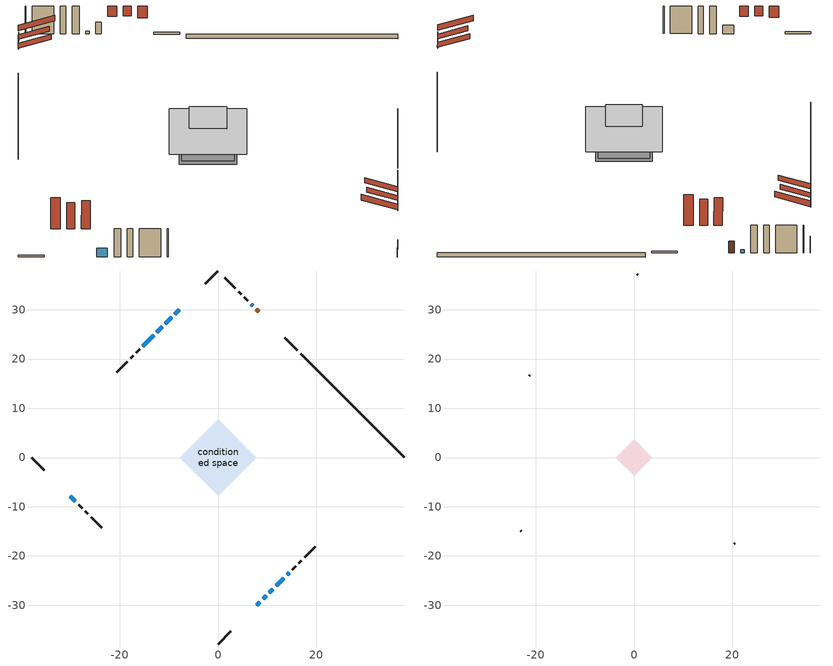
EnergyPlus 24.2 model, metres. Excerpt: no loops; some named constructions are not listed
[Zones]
conditioned space
 floor outside (Floor1 construction): -1.58,0 0,1.58 1.58,0 0,-1.58 z0.41
 floor adiabatic (Floor3 construction): -5.26,0 0,5.26 5.26,0 0,-5.26 z0.41
 floor adiabatic (AdiabaticFloorConstruction): -7.76,0 0,7.76 7.76,0 0,-7.76 z2.85
 floor foundation (Slab1 construction): -5.28,0.43 -0.43,5.28 5.28,-0.43 0.43,-5.28 z-0.35
 wall outside (RimJoist1 construction): 0,-37.9 2.6,-35.31 / -37.9,0 -35.31,-2.6 / 0,37.9 -2.6,35.31 / 16.13,21.78 13.53,24.37 z0.41:0.71
 wall outside (AdiabaticWallConstruction 1): 8.28,29.63 7.73,30.17 z0.41:2.44
 wall outside (AdiabaticWallConstruction): -7.85,30.05 -8.79,29.12 / 7.85,-30.05 8.5,-29.41 / 9.15,-28.75 9.8,-28.1 z0.41:1.58; -9.44,28.46 -10.7,27.2 / -11.36,26.55 -12.43,25.47 z0.41:2.44; 10.46,-27.45 11.14,-26.76 z0.41:1.43; -30.05,-7.85 -28.97,-8.93 / -13.09,24.81 -15.25,22.66 z0.41:1.88; 11.8,-26.11 13.38,-24.52 z0.41:1.73; 14.03,-23.87 14.43,-23.47 z0.41:0.77; 7.08,30.82 6.72,31.19 z0.41:0.92
 wall outside (Wall1 construction): 15.09,-22.82 15.77,-22.13 / -28.32,-9.59 -27.64,-10.27 / -15.9,22 -16.58,21.32 / 6.06,31.84 5.38,32.53 z0.41:5.29
 wall outside (Wall2 construction): 16.43,-21.48 16.96,-20.94 / -26.98,-10.92 -26.45,-11.46 / -17.24,20.66 -17.78,20.13 / 4.72,33.18 4.19,33.72 z0.41:5.29
 wall outside (Wall3 construction): 17.62,-20.29 19.75,-18.15 / -25.79,-12.11 -23.65,-14.25 / -18.43,19.47 -20.57,17.33 / 3.53,34.37 1.39,36.51 z0.41:5.29
 wall foundation (FoundationWall1 construction): 37.9,0 16.78,21.12 z-0.35:0.41
 window (WindowConstruction): -7.85,30.05 -8.79,29.12 z0.41:1.58
 window (WindowConstruction 5): -9.44,28.46 -10.7,27.2 z0.41:2.44
 window (WindowConstruction 6): 7.85,-30.05 8.5,-29.41 z0.41:1.58
 window (WindowConstruction 7): 9.15,-28.75 9.8,-28.1 z0.41:1.58
 window (WindowConstruction 8): 10.46,-27.45 11.14,-26.76 z0.41:1.42
 window (WindowConstruction 9): -30.05,-7.85 -28.98,-8.93 z0.41:1.88
 window (WindowConstruction 1): -11.36,26.55 -12.43,25.47 z0.41:2.44
 window (WindowConstruction 2): 11.8,-26.11 13.38,-24.52 z0.41:1.73
 window (WindowConstruction 10): 14.04,-23.87 14.43,-23.47 z0.41:0.77
 window (WindowConstruction 3): 7.08,30.83 6.72,31.19 z0.41:0.92
 window (WindowConstruction 4): -13.09,24.81 -15.25,22.66 z0.41:1.88
 door (Door): 8.27,29.63 7.73,30.17 z0.41:2.44
 ceiling adiabatic (AdiabaticFloorConstruction): 0,-7.76 7.76,0 0,7.76 -7.76,0 z2.85
 roof outside (Roof2 construction): 5.67,-32.23,5.29 2.61,-29.17,6.73 1.81,-29.97,6.73 4.87,-33.04,5.29; -32.23,-5.67,5.29 -29.17,-2.61,6.73 -29.97,-1.81,6.73 -33.04,-4.87,5.29; -5.67,32.23,5.29 -2.61,29.17,6.73 -1.81,29.97,6.73 -4.87,33.04,5.29; 10.45,27.45,5.29 7.39,24.39,6.73 8.2,23.59,6.73 11.26,26.65,5.29
 roof outside (Roof3 construction): 7.19,-30.71,5.29 3.92,-27.44,6.83 3.06,-28.3,6.83 6.33,-31.57,5.29; -30.71,-7.19,5.29 -27.44,-3.92,6.83 -28.3,-3.06,6.83 -31.57,-6.33,5.29; -7.19,30.71,5.29 -3.92,27.44,6.83 -3.06,28.3,6.83 -6.33,31.57,5.29; 8.93,28.97,5.29 5.66,25.7,6.83 6.52,24.84,6.83 9.79,28.11,5.29
attic - vented
 floor to conditioned space (Floor2 construction Reversed): -3.73,0 0,3.73 3.73,0 0,-3.73 z5.29
 wall outside (Wall4 construction): 20.41,-17.49 20.49,-17.41 / -23,-14.91 -22.92,-14.99 / -21.23,16.68 -21.31,16.6 / 0.74,37.17 0.66,37.25 z0.41:5.29
 roof outside (Roof1 construction): 4.21,-33.69,5.29 0.58,-30.06,7 -0.38,-31.01,7 3.25,-34.65,5.29; -33.69,-4.21,5.29 -30.06,-0.58,7 -31.01,0.38,7 -34.65,-3.25,5.29; -4.21,33.69,5.29 -0.58,30.06,7 0.38,31.01,7 -3.25,34.65,5.29; 11.91,25.99,5.29 8.28,22.35,7 9.24,21.4,7 12.87,25.03,5.29
[Material] Roughness=Rough; Thermal Absorptance=0.9
Name | Thickness {m} | Conductivity {W/m-K} | Density {kg/m3} | Specific Heat {J/kg-K} | Solar Absorptance | Visible Absorptance
ceiling loosefill ins | 0.169333 | 0.0480833 | 16.02 | 1046.75 | 0.7 | 0.7
ceiling stud and cavity | 0.1397 | 0.104391 | 65.682 | 1177.47 | 0.7 | 0.7
gypsum board | 0.0127 | 0.160291 | 801 | 837.4 | 0.6 | 0.6
[Construction]
Floor2 construction: ceiling loosefill ins, ceiling stud and cavity, gypsum board
[EnergyManagementSystem:OutputVariable] Type of Data in Variable=Summed; Update Frequency=ZoneTimestep
Name | EMS Variable | EMS Program or Subroutine | Units
loads_htg_slabs_annual_outvar; Energy Management System Output Variable 16 | loads_htg_slabs | component_loads_program | J
loads_htg_internal_mass_annual_outvar; Energy Management System Output Variable 17 | loads_htg_internal_mass | component_loads_program | J
loads_htg_infil_annual_outvar; Energy Management System Output Variable 18 | loads_htg_infil | component_loads_program | J
loads_htg_natvent_annual_outvar; Energy Management System Output Variable 19 | loads_htg_natvent | component_loads_program | J
loads_htg_mechvent_annual_outvar; Energy Management System Output Variable 20 | loads_htg_mechvent | component_loads_program | J
loads_htg_whf_annual_outvar; Energy Management System Output Variable 21 | loads_htg_whf | component_loads_program | J
loads_htg_ducts_annual_outvar; Energy Management System Output Variable 22 | loads_htg_ducts | component_loads_program | J
loads_htg_intgains_annual_outvar; Energy Management System Output Variable 23 | loads_htg_intgains | component_loads_program | J
loads_htg_lighting_annual_outvar; Energy Management System Output Variable 24 | loads_htg_lighting | component_loads_program | J
loads_clg_roofs_annual_outvar; Energy Management System Output Variable 25 | loads_clg_roofs | component_loads_program | J
loads_clg_ceilings_annual_outvar; Energy Management System Output Variable 26 | loads_clg_ceilings | component_loads_program | J
loads_clg_walls_annual_outvar; Energy Management System Output Variable 27 | loads_clg_walls | component_loads_program | J
loads_clg_rim_joists_annual_outvar; Energy Management System Output Variable 28 | loads_clg_rim_joists | component_loads_program | J
loads_clg_foundation_walls_annual_outvar; Energy Management System Output Variable 29 | loads_clg_foundation_walls | component_loads_program | J
loads_clg_doors_annual_outvar; Energy Management System Output Variable 30 | loads_clg_doors | component_loads_program | J
loads_clg_windows_conduction_annual_outvar; Energy Management System Output Variable 31 | loads_clg_windows_conduction | component_loads_program | J
loads_clg_windows_solar_annual_outvar; Energy Management System Output Variable 32 | loads_clg_windows_solar | component_loads_program | J
loads_clg_skylights_conduction_annual_outvar; Energy Management System Output Variable 33 | loads_clg_skylights_conduction | component_loads_program | J
loads_clg_skylights_solar_annual_outvar; Energy Management System Output Variable 34 | loads_clg_skylights_solar | component_loads_program | J
loads_clg_floors_annual_outvar; Energy Management System Output Variable 35 | loads_clg_floors | component_loads_program | J
loads_clg_slabs_annual_outvar; Energy Management System Output Variable 36 | loads_clg_slabs | component_loads_program | J
loads_clg_internal_mass_annual_outvar; Energy Management System Output Variable 37 | loads_clg_internal_mass | component_loads_program | J
loads_clg_infil_annual_outvar; Energy Management System Output Variable 38 | loads_clg_infil | component_loads_program | J
loads_clg_natvent_annual_outvar; Energy Management System Output Variable 39 | loads_clg_natvent | component_loads_program | J
loads_clg_mechvent_annual_outvar; Energy Management System Output Variable 40 | loads_clg_mechvent | component_loads_program | J
loads_clg_whf_annual_outvar; Energy Management System Output Variable 41 | loads_clg_whf | component_loads_program | J
loads_clg_ducts_annual_outvar; Energy Management System Output Variable 42 | loads_clg_ducts | component_loads_program | J
loads_clg_intgains_annual_outvar; Energy Management System Output Variable 43 | loads_clg_intgains | component_loads_program | J
loads_clg_lighting_annual_outvar; Energy Management System Output Variable 44 | loads_clg_lighting | component_loads_program | J
loads_htg_tot_annual_outvar; Energy Management System Output Variable 1; Energy Management System Output Variable 45 | loads_htg_tot | total_loads_program | J
loads_clg_tot_annual_outvar; Energy Management System Output Variable 2; Energy Management System Output Variable 46 | loads_clg_tot | total_loads_program | J
Energy Management System Output Variable 3 | htg_unmet_hours | unmet_hours_program | hr
Energy Management System Output Variable 4 | clg_unmet_hours | unmet_hours_program | hr
Energy Management System Output Variable 5 | loads_htg_roofs | component_loads_program | J
Energy Management System Output Variable 6 | loads_htg_ceilings | component_loads_program | J
Energy Management System Output Variable 7 | loads_htg_walls | component_loads_program | J
Energy Management System Output Variable 8 | loads_htg_rim_joists | component_loads_program | J
Energy Management System Output Variable 9 | loads_htg_foundation_walls | component_loads_program | J
Energy Management System Output Variable 10 | loads_htg_doors | component_loads_program | J
Energy Management System Output Variable 11 | loads_htg_windows_conduction | component_loads_program | J
Energy Management System Output Variable 12 | loads_htg_windows_solar | component_loads_program | J
Energy Management System Output Variable 13 | loads_htg_skylights_conduction | component_loads_program | J
Energy Management System Output Variable 14 | loads_htg_skylights_solar | component_loads_program | J
Energy Management System Output Variable 15 | loads_htg_floors | component_loads_program | J
[Schedule:Day:Interval]
interior lighting schedule day: No, 01:00, 0.108182, 04:00, 0.0901515, 05:00, 0.0991667, 06:00, 0.162273, 07:00, 0.270455, 08:00, 0.342576, 10:00, 0.369621, 11:00, 0.351591, 12:00, 0.333561, 13:00, 0.324545, 14:00, 0.31553, 15:00, 0.333561, 16:00, 0.369621, 17:00, 0.450758, 18:00, 0.585985, 19:00, 0.775303, 20:00, 0.955606, 21:00, 0.991667, 22:00, 0.712197, 23:00, 0.360606, 24:00, 0.162273
interior lighting schedule day 1: No, 01:00, 0.100909, 04:00, 0.0840909, 05:00, 0.0925, 06:00, 0.151364, 07:00, 0.252273, 08:00, 0.319545, 10:00, 0.344773, 11:00, 0.327955, 12:00, 0.311136, 13:00, 0.302727, 14:00, 0.294318, 15:00, 0.311136, 16:00, 0.344773, 17:00, 0.420455, 18:00, 0.546591, 19:00, 0.723182, 20:00, 0.891364, 21:00, 0.925, 22:00, 0.664318, 23:00, 0.336364, 24:00, 0.151364
interior lighting schedule day 2: No, 01:00, 0.0927273, 04:00, 0.0772727, 05:00, 0.085, 06:00, 0.139091, 07:00, 0.231818, 08:00, 0.293636, 10:00, 0.316818, 11:00, 0.301364, 12:00, 0.285909, 13:00, 0.278182, 14:00, 0.270455, 15:00, 0.285909, 16:00, 0.316818, 17:00, 0.386364, 18:00, 0.502273, 19:00, 0.664545, 20:00, 0.819091, 21:00, 0.85, 22:00, 0.610455, 23:00, 0.309091, 24:00, 0.139091
interior lighting schedule day 3: No, 01:00, 0.0845455, 04:00, 0.0704545, 05:00, 0.0775, 06:00, 0.126818, 07:00, 0.211364, 08:00, 0.267727, 10:00, 0.288864, 11:00, 0.274773, 12:00, 0.260682, 13:00, 0.253636, 14:00, 0.246591, 15:00, 0.260682, 16:00, 0.288864, 17:00, 0.352273, 18:00, 0.457955, 19:00, 0.605909, 20:00, 0.746818, 21:00, 0.775, 22:00, 0.556591, 23:00, 0.281818, 24:00, 0.126818
interior lighting schedule day 4: No, 01:00, 0.0763636, 04:00, 0.0636364, 05:00, 0.07, 06:00, 0.114545, 07:00, 0.190909, 08:00, 0.241818, 10:00, 0.260909, 11:00, 0.248182, 12:00, 0.235455, 13:00, 0.229091, 14:00, 0.222727, 15:00, 0.235455, 16:00, 0.260909, 17:00, 0.318182, 18:00, 0.413636, 19:00, 0.547273, 20:00, 0.674545, 21:00, 0.7, 22:00, 0.502727, 23:00, 0.254545, 24:00, 0.114545
interior lighting schedule day 5: No, 01:00, 0.0727273, 04:00, 0.0606061, 05:00, 0.0666667, 06:00, 0.109091, 07:00, 0.181818, 08:00, 0.230303, 10:00, 0.248485, 11:00, 0.236364, 12:00, 0.224242, 13:00, 0.218182, 14:00, 0.212121, 15:00, 0.224242, 16:00, 0.248485, 17:00, 0.30303, 18:00, 0.393939, 19:00, 0.521212, 20:00, 0.642424, 21:00, 0.666667, 22:00, 0.478788, 23:00, 0.242424, 24:00, 0.109091
interior lighting schedule day 6: No, 01:00, 0.0745455, 04:00, 0.0621212, 05:00, 0.0683333, 06:00, 0.111818, 07:00, 0.186364, 08:00, 0.236061, 10:00, 0.254697, 11:00, 0.242273, 12:00, 0.229848, 13:00, 0.223636, 14:00, 0.217424, 15:00, 0.229848, 16:00, 0.254697, 17:00, 0.310606, 18:00, 0.403788, 19:00, 0.534242, 20:00, 0.658485, 21:00, 0.683333, 22:00, 0.490758, 23:00, 0.248485, 24:00, 0.111818
interior lighting schedule day 7: No, 01:00, 0.08, 04:00, 0.0666667, 05:00, 0.0733333, 06:00, 0.12, 07:00, 0.2, 08:00, 0.253333, 10:00, 0.273333, 11:00, 0.26, 12:00, 0.246667, 13:00, 0.24, 14:00, 0.233333, 15:00, 0.246667, 16:00, 0.273333, 17:00, 0.333333, 18:00, 0.433333, 19:00, 0.573333, 20:00, 0.706667, 21:00, 0.733333, 22:00, 0.526667, 23:00, 0.266667, 24:00, 0.12
interior lighting schedule day 8: No, 01:00, 0.0890909, 04:00, 0.0742424, 05:00, 0.0816667, 06:00, 0.133636, 07:00, 0.222727, 08:00, 0.282121, 10:00, 0.304394, 11:00, 0.289545, 12:00, 0.274697, 13:00, 0.267273, 14:00, 0.259848, 15:00, 0.274697, 16:00, 0.304394, 17:00, 0.371212, 18:00, 0.482576, 19:00, 0.638485, 20:00, 0.78697, 21:00, 0.816667, 22:00, 0.586515, 23:00, 0.29697, 24:00, 0.133636
interior lighting schedule day 9: No, 01:00, 0.0972727, 04:00, 0.0810606, 05:00, 0.0891667, 06:00, 0.145909, 07:00, 0.243182, 08:00, 0.30803, 10:00, 0.332348, 11:00, 0.316136, 12:00, 0.299924, 13:00, 0.291818, 14:00, 0.283712, 15:00, 0.299924, 16:00, 0.332348, 17:00, 0.405303, 18:00, 0.526894, 19:00, 0.697121, 20:00, 0.859242, 21:00, 0.891667, 22:00, 0.640379, 23:00, 0.324242, 24:00, 0.145909
interior lighting schedule day 10: No, 01:00, 0.105455, 04:00, 0.0878788, 05:00, 0.0966667, 06:00, 0.158182, 07:00, 0.263636, 08:00, 0.333939, 10:00, 0.360303, 11:00, 0.342727, 12:00, 0.325152, 13:00, 0.316364, 14:00, 0.307576, 15:00, 0.325152, 16:00, 0.360303, 17:00, 0.439394, 18:00, 0.571212, 19:00, 0.755758, 20:00, 0.931515, 21:00, 0.966667, 22:00, 0.694242, 23:00, 0.351515, 24:00, 0.158182
interior lighting schedule day 11: No, 01:00, 0.109091, 04:00, 0.0909091, 05:00, 0.1, 06:00, 0.163636, 07:00, 0.272727, 08:00, 0.345455, 10:00, 0.372727, 11:00, 0.354545, 12:00, 0.336364, 13:00, 0.327273, 14:00, 0.318182, 15:00, 0.336364, 16:00, 0.372727, 17:00, 0.454545, 18:00, 0.590909, 19:00, 0.781818, 20:00, 0.963636, 21:00, 1, 22:00, 0.718182, 23:00, 0.363636, 24:00, 0.163636
interior lighting schedule default day; occupants schedule default day; clothes dryer schedule default day; cooking range schedule default day; mech vent bath fan 0 schedule default day; mech vent bath fan 1 schedule default day; misc plug loads schedule default day; general water use schedule default day; heating setpoint default day; cooling setpoint default day; clothes dryer exhaust 0 schedule default day; cooling season schedule day; cooling season schedule day 2; cooling season schedule default day; exterior lighting schedule default day; natural vent schedule default day: No, 24:00, 0
occupants schedule day: No, 05:00, 0.426829, 06:00, 0.719512, 07:00, 1, 08:00, 0.670732, 09:00, 0.329268, 14:00, 0.170732, 15:00, 0.231707, 16:00, 0.329268, 17:00, 0.5, 18:00, 0.670732, 19:00, 0.829268, 21:00, 1, 22:00, 0.853659, 23:00, 0.646341, 24:00, 0.426829
clothes dryer schedule day; clothes dryer exhaust 0 schedule day: No, 01:00, 0.123457, 02:00, 0.0740741, 03:00, 0.0493827, 04:00, 0.0246914, 05:00, 0.0493827, 06:00, 0.0740741, 07:00, 0.197531, 08:00, 0.395062, 09:00, 0.592593, 10:00, 0.839506, 11:00, 0.962963, 12:00, 1, 13:00, 0.91358, 14:00, 0.82716, 15:00, 0.716049, 16:00, 0.753086, 17:00, 0.679012, 18:00, 0.666667, 20:00, 0.62963, 21:00, 0.641975, 22:00, 0.666667, 23:00, 0.54321, 24:00, 0.296296
cooking range schedule day: No, 05:00, 0.0597015, 06:00, 0.11194, 07:00, 0.171642, 08:00, 0.291045, 11:00, 0.343284, 12:00, 0.402985, 13:00, 0.462687, 14:00, 0.343284, 15:00, 0.291045, 16:00, 0.402985, 17:00, 0.567164, 18:00, 1, 19:00, 0.850746, 20:00, 0.432836, 21:00, 0.291045, 22:00, 0.231343, 23:00, 0.171642, 24:00, 0.11194
mech vent bath fan 0 schedule day; mech vent bath fan 1 schedule day: No, 07:00, 0, 08:00, 1, 09:00, 0.2, 24:00, 0
misc plug loads schedule day: No, 06:00, 0.705882, 07:00, 0.745098, 08:00, 0.803922, 15:00, 0.823529, 16:00, 0.862745, 17:00, 0.921569, 18:00, 0.980392, 19:00, 1, 20:00, 0.980392, 21:00, 0.941176, 22:00, 0.862745, 23:00, 0.784314, 24:00, 0.72549
general water use schedule day: No, 01:00, 0.315068, 03:00, 0.287671, 04:00, 0.342466, 05:00, 0.369863, 06:00, 0.520548, 07:00, 0.60274, 08:00, 0.534247, 10:00, 0.506849, 11:00, 0.465753, 14:00, 0.479452, 15:00, 0.534247, 16:00, 0.589041, 17:00, 0.69863, 18:00, 0.876712, 19:00, 0.890411, 20:00, 0.986301, 21:00, 1, 22:00, 0.863014, 23:00, 0.616438, 24:00, 0.465753
heating setpoint day: No, 07:00, 18, 23:00, 21, 24:00, 18
cooling setpoint day: No, 24:00, 25
cooling season schedule day 1: No, 24:00, 1
exterior lighting schedule day: No, 01:00, 0.566667, 03:00, 0.524167, 05:00, 0.495833, 06:00, 0.5525, 07:00, 0.623333, 08:00, 0.580833, 09:00, 0.439167, 10:00, 0.354167, 12:00, 0.34, 13:00, 0.354167, 14:00, 0.396667, 15:00, 0.425, 16:00, 0.495833, 17:00, 0.623333, 18:00, 0.793333, 19:00, 0.906667, 20:00, 0.963333, 21:00, 0.991667, 22:00, 0.920833, 23:00, 0.793333, 24:00, 0.665833
exterior lighting schedule day 1: No, 01:00, 0.528571, 03:00, 0.488929, 05:00, 0.4625, 06:00, 0.515357, 07:00, 0.581429, 08:00, 0.541786, 09:00, 0.409643, 10:00, 0.330357, 12:00, 0.317143, 13:00, 0.330357, 14:00, 0.37, 15:00, 0.396429, 16:00, 0.4625, 17:00, 0.581429, 18:00, 0.74, 19:00, 0.845714, 20:00, 0.898571, 21:00, 0.925, 22:00, 0.858929, 23:00, 0.74, 24:00, 0.621071
exterior lighting schedule day 10: No, 01:00, 0.552381, 03:00, 0.510952, 05:00, 0.483333, 06:00, 0.538571, 07:00, 0.607619, 08:00, 0.56619, 09:00, 0.428095, 10:00, 0.345238, 12:00, 0.331429, 13:00, 0.345238, 14:00, 0.386667, 15:00, 0.414286, 16:00, 0.483333, 17:00, 0.607619, 18:00, 0.773333, 19:00, 0.88381, 20:00, 0.939048, 21:00, 0.966667, 22:00, 0.897619, 23:00, 0.773333, 24:00, 0.649048
exterior lighting schedule day 11: No, 01:00, 0.571429, 03:00, 0.528571, 05:00, 0.5, 06:00, 0.557143, 07:00, 0.628571, 08:00, 0.585714, 09:00, 0.442857, 10:00, 0.357143, 12:00, 0.342857, 13:00, 0.357143, 14:00, 0.4, 15:00, 0.428571, 16:00, 0.5, 17:00, 0.628571, 18:00, 0.8, 19:00, 0.914286, 20:00, 0.971429, 21:00, 1, 22:00, 0.928571, 23:00, 0.8, 24:00, 0.671429
exterior lighting schedule day 2: No, 01:00, 0.485714, 03:00, 0.449286, 05:00, 0.425, 06:00, 0.473571, 07:00, 0.534286, 08:00, 0.497857, 09:00, 0.376429, 10:00, 0.303571, 12:00, 0.291429, 13:00, 0.303571, 14:00, 0.34, 15:00, 0.364286, 16:00, 0.425, 17:00, 0.534286, 18:00, 0.68, 19:00, 0.777143, 20:00, 0.825714, 21:00, 0.85, 22:00, 0.789286, 23:00, 0.68, 24:00, 0.570714
exterior lighting schedule day 3: No, 01:00, 0.442857, 03:00, 0.409643, 05:00, 0.3875, 06:00, 0.431786, 07:00, 0.487143, 08:00, 0.453929, 09:00, 0.343214, 10:00, 0.276786, 12:00, 0.265714, 13:00, 0.276786, 14:00, 0.31, 15:00, 0.332143, 16:00, 0.3875, 17:00, 0.487143, 18:00, 0.62, 19:00, 0.708571, 20:00, 0.752857, 21:00, 0.775, 22:00, 0.719643, 23:00, 0.62, 24:00, 0.520357
exterior lighting schedule day 4: No, 01:00, 0.4, 03:00, 0.37, 05:00, 0.35, 06:00, 0.39, 07:00, 0.44, 08:00, 0.41, 09:00, 0.31, 10:00, 0.25, 12:00, 0.24, 13:00, 0.25, 14:00, 0.28, 15:00, 0.3, 16:00, 0.35, 17:00, 0.44, 18:00, 0.56, 19:00, 0.64, 20:00, 0.68, 21:00, 0.7, 22:00, 0.65, 23:00, 0.56, 24:00, 0.47
exterior lighting schedule day 5: No, 01:00, 0.380952, 03:00, 0.352381, 05:00, 0.333333, 06:00, 0.371429, 07:00, 0.419048, 08:00, 0.390476, 09:00, 0.295238, 10:00, 0.238095, 12:00, 0.228571, 13:00, 0.238095, 14:00, 0.266667, 15:00, 0.285714, 16:00, 0.333333, 17:00, 0.419048, 18:00, 0.533333, 19:00, 0.609524, 20:00, 0.647619, 21:00, 0.666667, 22:00, 0.619048, 23:00, 0.533333, 24:00, 0.447619
exterior lighting schedule day 6: No, 01:00, 0.390476, 03:00, 0.36119, 05:00, 0.341667, 06:00, 0.380714, 07:00, 0.429524, 08:00, 0.400238, 09:00, 0.302619, 10:00, 0.244048, 12:00, 0.234286, 13:00, 0.244048, 14:00, 0.273333, 15:00, 0.292857, 16:00, 0.341667, 17:00, 0.429524, 18:00, 0.546667, 19:00, 0.624762, 20:00, 0.66381, 21:00, 0.683333, 22:00, 0.634524, 23:00, 0.546667, 24:00, 0.45881
exterior lighting schedule day 7: No, 01:00, 0.419048, 03:00, 0.387619, 05:00, 0.366667, 06:00, 0.408571, 07:00, 0.460952, 08:00, 0.429524, 09:00, 0.324762, 10:00, 0.261905, 12:00, 0.251429, 13:00, 0.261905, 14:00, 0.293333, 15:00, 0.314286, 16:00, 0.366667, 17:00, 0.460952, 18:00, 0.586667, 19:00, 0.670476, 20:00, 0.712381, 21:00, 0.733333, 22:00, 0.680952, 23:00, 0.586667, 24:00, 0.492381
exterior lighting schedule day 8: No, 01:00, 0.466667, 03:00, 0.431667, 05:00, 0.408333, 06:00, 0.455, 07:00, 0.513333, 08:00, 0.478333, 09:00, 0.361667, 10:00, 0.291667, 12:00, 0.28, 13:00, 0.291667, 14:00, 0.326667, 15:00, 0.35, 16:00, 0.408333, 17:00, 0.513333, 18:00, 0.653333, 19:00, 0.746667, 20:00, 0.793333, 21:00, 0.816667, 22:00, 0.758333, 23:00, 0.653333, 24:00, 0.548333
exterior lighting schedule day 9: No, 01:00, 0.509524, 03:00, 0.47131, 05:00, 0.445833, 06:00, 0.496786, 07:00, 0.560476, 08:00, 0.522262, 09:00, 0.394881, 10:00, 0.318452, 12:00, 0.305714, 13:00, 0.318452, 14:00, 0.356667, 15:00, 0.382143, 16:00, 0.445833, 17:00, 0.560476, 18:00, 0.713333, 19:00, 0.815238, 20:00, 0.86619, 21:00, 0.891667, 22:00, 0.827976, 23:00, 0.713333, 24:00, 0.59869
[Schedule:Week:Daily]
heating setpoint Week Rule - Jan1-Dec31: heating setpoint day, heating setpoint day, heating setpoint day, heating setpoint day, heating setpoint day, heating setpoint day, heating setpoint day, heating setpoint default day, heating setpoint default day, heating setpoint default day, heating setpoint default day, heating setpoint default day
cooling setpoint Week Rule - Jan1-Dec31: cooling setpoint day, cooling setpoint day, cooling setpoint day, cooling setpoint day, cooling setpoint day, cooling setpoint day, cooling setpoint day, cooling setpoint default day, cooling setpoint default day, cooling setpoint default day, cooling setpoint default day, cooling setpoint default day
clothes dryer exhaust 0 schedule Week Rule - Jan1-Dec31: clothes dryer exhaust 0 schedule day, clothes dryer exhaust 0 schedule day, clothes dryer exhaust 0 schedule day, clothes dryer exhaust 0 schedule day, clothes dryer exhaust 0 schedule day, clothes dryer exhaust 0 schedule day, clothes dryer exhaust 0 schedule day, clothes dryer exhaust 0 schedule default day, clothes dryer exhaust 0 schedule default day, clothes dryer exhaust 0 schedule default day, clothes dryer exhaust 0 schedule default day, clothes dryer exhaust 0 schedule default day
cooling season schedule Week Rule - Jan1-May26: cooling season schedule day, cooling season schedule day, cooling season schedule day, cooling season schedule day, cooling season schedule day, cooling season schedule day, cooling season schedule day, cooling season schedule default day, cooling season schedule default day, cooling season schedule default day, cooling season schedule default day, cooling season schedule default day
cooling season schedule Week Rule - May27-Jun2: cooling season schedule day, cooling season schedule day, cooling season schedule day, cooling season schedule day, cooling season schedule day, cooling season schedule day 1, cooling season schedule day 1, cooling season schedule default day, cooling season schedule default day, cooling season schedule default day, cooling season schedule default day, cooling season schedule default day
cooling season schedule Week Rule - Jun3-Aug25: cooling season schedule day 1, cooling season schedule day 1, cooling season schedule day 1, cooling season schedule day 1, cooling season schedule day 1, cooling season schedule day 1, cooling season schedule day 1, cooling season schedule default day, cooling season schedule default day, cooling season schedule default day, cooling season schedule default day, cooling season schedule default day
cooling season schedule Week Rule - Aug26-Sep1: cooling season schedule day 1, cooling season schedule day 1, cooling season schedule day 1, cooling season schedule day 1, cooling season schedule day 1, cooling season schedule day 1, cooling season schedule day 2, cooling season schedule default day, cooling season schedule default day, cooling season schedule default day, cooling season schedule default day, cooling season schedule default day
cooling season schedule Week Rule - Sep2-Dec31: cooling season schedule day 2, cooling season schedule day 2, cooling season schedule day 2, cooling season schedule day 2, cooling season schedule day 2, cooling season schedule day 2, cooling season schedule day 2, cooling season schedule default day, cooling season schedule default day, cooling season schedule default day, cooling season schedule default day, cooling season schedule default day
exterior lighting schedule Week Rule - Jun3-Jun30: exterior lighting schedule day 5, exterior lighting schedule day 5, exterior lighting schedule day 5, exterior lighting schedule day 5, exterior lighting schedule day 5, exterior lighting schedule day 5, exterior lighting schedule day 5, exterior lighting schedule default day, exterior lighting schedule default day, exterior lighting schedule default day, exterior lighting schedule default day, exterior lighting schedule default day
exterior lighting schedule Week Rule - Jul1-Jul28: exterior lighting schedule day 6, exterior lighting schedule day 6, exterior lighting schedule day 6, exterior lighting schedule day 6, exterior lighting schedule day 6, exterior lighting schedule day 6, exterior lighting schedule day 6, exterior lighting schedule default day, exterior lighting schedule default day, exterior lighting schedule default day, exterior lighting schedule default day, exterior lighting schedule default day
exterior lighting schedule Week Rule - Jul29-Aug4: exterior lighting schedule day 6, exterior lighting schedule day 6, exterior lighting schedule day 6, exterior lighting schedule day 7, exterior lighting schedule day 7, exterior lighting schedule day 7, exterior lighting schedule day 7, exterior lighting schedule default day, exterior lighting schedule default day, exterior lighting schedule default day, exterior lighting schedule default day, exterior lighting schedule default day
exterior lighting schedule Week Rule - Aug5-Aug25: exterior lighting schedule day 7, exterior lighting schedule day 7, exterior lighting schedule day 7, exterior lighting schedule day 7, exterior lighting schedule day 7, exterior lighting schedule day 7, exterior lighting schedule day 7, exterior lighting schedule default day, exterior lighting schedule default day, exterior lighting schedule default day, exterior lighting schedule default day, exterior lighting schedule default day
exterior lighting schedule Week Rule - Aug26-Sep1: exterior lighting schedule day 7, exterior lighting schedule day 7, exterior lighting schedule day 7, exterior lighting schedule day 7, exterior lighting schedule day 7, exterior lighting schedule day 7, exterior lighting schedule day 8, exterior lighting schedule default day, exterior lighting schedule default day, exterior lighting schedule default day, exterior lighting schedule default day, exterior lighting schedule default day
exterior lighting schedule Week Rule - Sep2-Sep29: exterior lighting schedule day 8, exterior lighting schedule day 8, exterior lighting schedule day 8, exterior lighting schedule day 8, exterior lighting schedule day 8, exterior lighting schedule day 8, exterior lighting schedule day 8, exterior lighting schedule default day, exterior lighting schedule default day, exterior lighting schedule default day, exterior lighting schedule default day, exterior lighting schedule default day
exterior lighting schedule Week Rule - Sep30-Oct6: exterior lighting schedule day 8, exterior lighting schedule day 9, exterior lighting schedule day 9, exterior lighting schedule day 9, exterior lighting schedule day 9, exterior lighting schedule day 9, exterior lighting schedule day 9, exterior lighting schedule default day, exterior lighting schedule default day, exterior lighting schedule default day, exterior lighting schedule default day, exterior lighting schedule default day
exterior lighting schedule Week Rule - Oct7-Oct27: exterior lighting schedule day 9, exterior lighting schedule day 9, exterior lighting schedule day 9, exterior lighting schedule day 9, exterior lighting schedule day 9, exterior lighting schedule day 9, exterior lighting schedule day 9, exterior lighting schedule default day, exterior lighting schedule default day, exterior lighting schedule default day, exterior lighting schedule default day, exterior lighting schedule default day
exterior lighting schedule Week Rule - Oct28-Nov3: exterior lighting schedule day 9, exterior lighting schedule day 9, exterior lighting schedule day 9, exterior lighting schedule day 9, exterior lighting schedule day 10, exterior lighting schedule day 10, exterior lighting schedule day 10, exterior lighting schedule default day, exterior lighting schedule default day, exterior lighting schedule default day, exterior lighting schedule default day, exterior lighting schedule default day
exterior lighting schedule Week Rule - Nov4-Nov24: exterior lighting schedule day 10, exterior lighting schedule day 10, exterior lighting schedule day 10, exterior lighting schedule day 10, exterior lighting schedule day 10, exterior lighting schedule day 10, exterior lighting schedule day 10, exterior lighting schedule default day, exterior lighting schedule default day, exterior lighting schedule default day, exterior lighting schedule default day, exterior lighting schedule default day
exterior lighting schedule Week Rule - Nov25-Dec1: exterior lighting schedule day 10, exterior lighting schedule day 10, exterior lighting schedule day 10, exterior lighting schedule day 10, exterior lighting schedule day 10, exterior lighting schedule day 10, exterior lighting schedule day 11, exterior lighting schedule default day, exterior lighting schedule default day, exterior lighting schedule default day, exterior lighting schedule default day, exterior lighting schedule default day
exterior lighting schedule Week Rule - Dec2-Dec31: exterior lighting schedule day 11, exterior lighting schedule day 11, exterior lighting schedule day 11, exterior lighting schedule day 11, exterior lighting schedule day 11, exterior lighting schedule day 11, exterior lighting schedule day 11, exterior lighting schedule default day, exterior lighting schedule default day, exterior lighting schedule default day, exterior lighting schedule default day, exterior lighting schedule default day
natural vent schedule Week Rule - Jan1-Dec31: natural vent schedule default day, natural vent schedule default day, natural vent schedule default day, natural vent schedule default day, natural vent schedule default day, natural vent schedule default day, natural vent schedule default day, natural vent schedule default day, natural vent schedule default day, natural vent schedule default day, natural vent schedule default day, natural vent schedule default day
[Schedule:Year]
heating setpoint: heating setpoint Week Rule - Jan1-Dec31, 1, 1, 12, 31
cooling setpoint: cooling setpoint Week Rule - Jan1-Dec31, 1, 1, 12, 31
clothes dryer exhaust 0 schedule: clothes dryer exhaust 0 schedule Week Rule - Jan1-Dec31, 1, 1, 12, 31
cooling season schedule: cooling season schedule Week Rule - Jan1-May26, 1, 1, 5, 26, cooling season schedule Week Rule - May27-Jun2, 5, 27, 6, 2, cooling season schedule Week Rule - Jun3-Aug25, 6, 3, 8, 25, cooling season schedule Week Rule - Aug26-Sep1, 8, 26, 9, 1, cooling season schedule Week Rule - Sep2-Dec31, 9, 2, 12, 31
natural vent schedule: natural vent schedule Week Rule - Jan1-Dec31, 1, 1, 12, 31
